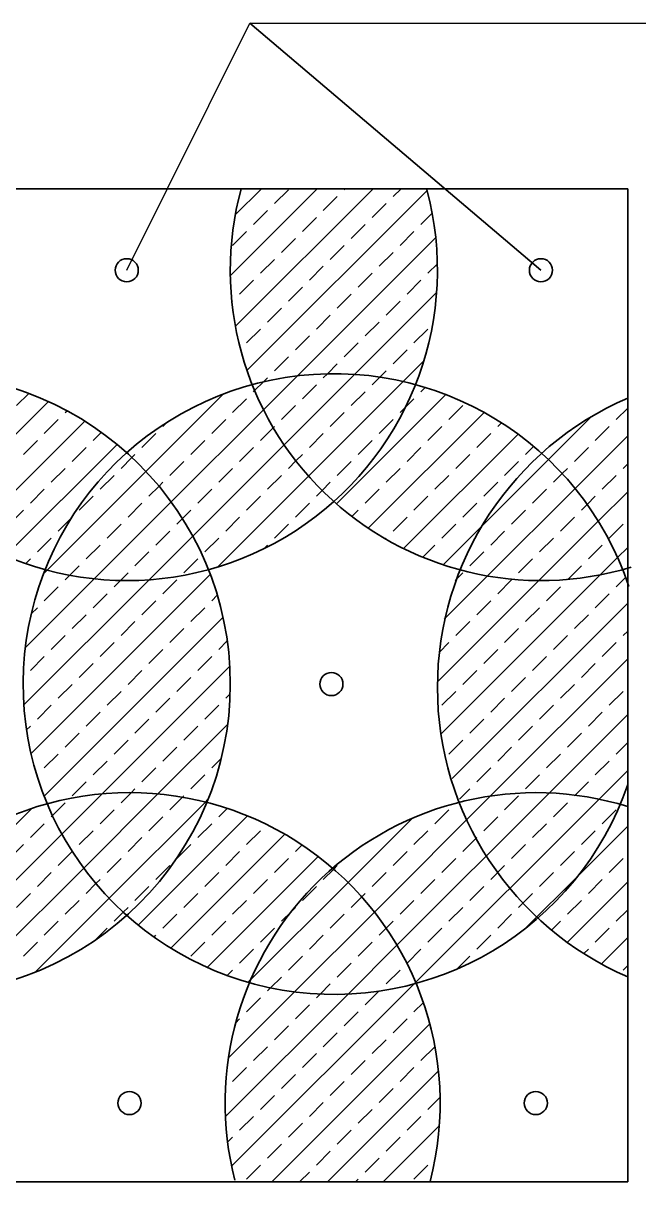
# Model space of a CAD drawing. Header units: millimetres. Extents: x 5763 to 12018931, y 39842 to 3600577.
# Drawn here: x 513767 to 520900, y 210171 to 223611 of the extents above; entities that cross this region are included whole.
import ezdxf

# ---------------------------------------------------------------- set-up
doc = ezdxf.new("R2010")
doc.units = ezdxf.units.MM
doc.layers.add('1serv', color=7, linetype='Continuous')

msp = doc.modelspace()

# ---------------------------------------------------------------- linework, layer by layer
at = {"color": 0, "lineweight": 35}
for p, q in [((510212.47975, 221691.39176), (520772.47975, 221691.39176)), ((520772.47975, 221691.39176), (520772.47975, 210171.39176)), ((520772.47975, 210171.39176), (510212.47975, 210171.39176))]:
    msp.add_line(p, q, dxfattribs=at)
for centre, radius in [((514966.64368, 220745.55579), 134.16408), ((519766.64368, 220745.55579), 134.16408), ((512566.64368, 215945.55579), 3600), ((517338.31581, 215945.55579), 134.16408), ((514998.31581, 211085.55579), 134.16408), ((519706.64368, 211085.55579), 134.16408)]:
    msp.add_circle(centre, radius, dxfattribs=at)
for centre, radius, start, end in [((514966.64368, 220745.55579), 3600, 165.097800888, 15.016540919), ((519766.64368, 220745.55579), 3600, 164.853572089, 286.882842483), ((517366.64368, 215945.55579), 3600, 18.291862369, 341.096500455), ((522225.143, 215905.89261), 3658.16529, 113.397109396, 246.602890589), ((514998.31581, 211085.55579), 3600, 345.338556229, 194.710455543), ((519706.64368, 211085.55579), 3600, 72.778555238, 194.424343919)]:
    msp.add_arc(centre, radius, start, end, dxfattribs=at)
at = {"layer": '1serv', "color": 0, "lineweight": 25, "ltscale": 100}
for p, q in [((514966.64368, 220745.55579), (516392.47975, 223611.39176)), ((516392.47975, 223611.39176), (528451.36635, 223611.39176)), ((519766.64368, 220745.55579), (516392.47975, 223611.39176)), ((516392.47975, 223611.39176), (519766.64368, 220745.55579)), ((516167.17505, 220683.70496), (517174.86185, 221691.39176)), ((516224.32991, 221387.43827), (516528.28341, 221691.39176)), ((516225.77848, 220095.72996), (517821.44029, 221691.39176)), ((516359.55025, 219582.92329), (518446.07282, 221669.44586)), ((516678.64206, 221518.46105), (516840.28667, 221680.10566)), ((517486.86511, 221680.10566), (517498.15121, 221691.39176)), ((518052.62124, 221599.28336), (518144.72965, 221691.39176)), ((517244.39819, 221437.63875), (517406.0428, 221599.28336)), ((517810.15433, 221356.81644), (517971.79894, 221518.46105)), ((516436.17514, 221275.99414), (516597.81975, 221437.63875)), ((517001.93128, 221195.17183), (517163.57589, 221356.81644)), ((518375.91046, 221275.99414), (518505.60231, 221405.68598)), ((517567.68741, 221114.34953), (517729.33202, 221275.99414)), ((516193.70823, 221033.52722), (516355.35284, 221195.17183)), ((516759.46436, 220952.70492), (516921.10897, 221114.34953)), ((516943.8477, 219520.6423), (518546.74535, 221123.53995)), ((518133.44355, 221033.52722), (518295.08816, 221195.17183)), ((517325.2205, 220871.88261), (517486.86511, 221033.52722)), ((516516.99745, 220710.238), (516678.64206, 220871.88261)), ((517890.97663, 220791.06031), (518052.62124, 220952.70492)), ((518456.73277, 220710.238), (518565.88642, 220819.39165)), ((517082.75358, 220629.4157), (517244.39819, 220791.06031)), ((517648.50972, 220548.59339), (517810.15433, 220710.238)), ((516274.53053, 220467.77109), (516436.17514, 220629.4157)), ((518214.26585, 220467.77109), (518375.91046, 220629.4157)), ((516840.28667, 220386.94878), (517001.93128, 220548.59339)), ((517406.0428, 220306.12648), (517567.68741, 220467.77109)), ((517607.28764, 219537.50379), (518557.39043, 220487.60659)), ((516185.39153, 220378.63209), (516193.70823, 220386.94878)), ((516597.81975, 220144.48187), (516759.46436, 220306.12648)), ((517971.79894, 220225.30417), (518133.44355, 220386.94878)), ((517163.57589, 220063.65956), (517325.2205, 220225.30417)), ((516355.35284, 219902.01495), (516516.99745, 220063.65956)), ((517729.33202, 219982.83726), (517890.97663, 220144.48187)), ((518295.08816, 219902.01495), (518456.73277, 220063.65956)), ((516921.10897, 219821.19265), (517082.75358, 219982.83726)), ((517486.86511, 219740.37034), (517648.50972, 219902.01495)), ((518052.62124, 219659.54804), (518214.26585, 219821.19265)), ((516678.64206, 219578.72573), (516840.28667, 219740.37034)), ((517291.26123, 219544.76646), (517406.0428, 219659.54804)), ((518170.92523, 219454.56294), (518409.32357, 219692.96129)), ((516550.74301, 219127.5376), (516943.8477, 219520.6423)), ((516552.11475, 219452.19843), (516597.81975, 219497.90343)), ((516790.24074, 218720.45689), (517607.28764, 219537.50379)), ((517244.39819, 219497.90343), (517291.26123, 219544.76646)), ((517810.15433, 219417.08112), (517899.04337, 219505.97017)), ((517899.04337, 219505.97017), (517971.79894, 219578.72573)), ((516436.17514, 219336.25882), (516448.67058, 219348.75426)), ((516448.67058, 219348.75426), (516552.11475, 219452.19843)), ((517001.93128, 219255.43651), (517163.57589, 219417.08112)), ((517073.2603, 218356.89801), (518170.92523, 219454.56294)), ((518375.91046, 219336.25882), (518425.85675, 219386.2051)), ((512747.65093, 217910.75929), (514058.6934, 219221.80176)), ((513688.21677, 219174.61421), (513830.14645, 219316.54389)), ((515188.80939, 218412.18243), (516087.12394, 219310.49698)), ((516193.70823, 219093.7919), (516355.35284, 219255.43651)), ((517397.7307, 218034.78997), (518665.87583, 219302.9351)), ((517567.68741, 219174.61421), (517729.33202, 219336.25882)), ((518197.72897, 219158.07732), (518295.08816, 219255.43651)), ((514253.9729, 219093.7919), (514274.72212, 219114.54112)), ((515481.49477, 218058.28936), (516550.74301, 219127.5376)), ((516759.46436, 219012.9696), (516921.10897, 219174.61421)), ((517325.2205, 218932.14729), (517486.86511, 219093.7919)), ((517763.71076, 217754.1916), (519106.64517, 219097.126)), ((518133.44355, 219093.7919), (518197.72897, 219158.07732)), ((518699.19968, 219012.9696), (518860.84429, 219174.61421)), ((520638.93501, 219012.9696), (520772.47975, 219146.51434)), ((513131.7452, 217648.27512), (514479.05553, 218995.58545)), ((514011.50599, 218851.32499), (514173.1506, 219012.9696)), ((515385.48518, 218932.14729), (515439.87275, 218986.53487)), ((515951.24131, 218851.32499), (516112.88592, 219012.9696)), ((517890.97663, 218851.32499), (518052.62124, 219012.9696)), ((519264.95582, 218932.14729), (519309.25127, 218976.44274)), ((519852.33356, 218549.65752), (520348.98092, 219046.30487)), ((514577.26212, 218770.50268), (514672.29009, 218865.53065)), ((515143.01826, 218689.68038), (515304.66287, 218851.32499)), ((516516.99745, 218770.50268), (516664.82828, 218918.33352)), ((516664.82828, 218918.33352), (516678.64206, 218932.14729)), ((517082.75358, 218689.68038), (517244.39819, 218851.32499)), ((518173.40471, 217517.3071), (519500.83236, 218844.73475)), ((518456.73277, 218770.50268), (518618.37738, 218932.14729)), ((519022.4889, 218689.68038), (519184.13351, 218851.32499)), ((520162.57611, 218213.32162), (520772.47975, 218823.22526)), ((520396.46809, 218770.50268), (520558.1127, 218932.14729)), ((513561.25804, 217431.20952), (514854.84065, 218724.79213)), ((513769.03907, 218608.85807), (513930.68368, 218770.50268)), ((514334.79521, 218528.03577), (514496.43982, 218689.68038)), ((515708.7744, 218608.85807), (515870.41901, 218770.50268)), ((515731.34409, 217661.56025), (516790.24074, 218720.45689)), ((516274.53053, 218528.03577), (516436.17514, 218689.68038)), ((517648.50972, 218608.85807), (517810.15433, 218770.50268)), ((518214.26585, 218528.03577), (518375.91046, 218689.68038)), ((519588.24504, 218608.85807), (519681.77924, 218702.39227)), ((520154.00118, 218528.03577), (520315.64579, 218689.68038)), ((514900.55134, 218447.21346), (515026.97091, 218573.63302)), ((515026.97091, 218573.63302), (515062.19595, 218608.85807)), ((516926.49315, 218533.41995), (517001.93128, 218608.85807)), ((518631.78645, 217329.1104), (519852.33356, 218549.65752)), ((518780.02199, 218447.21346), (518941.6666, 218608.85807)), ((514042.75361, 217266.12665), (515188.80939, 218412.18243)), ((514092.32829, 218285.56885), (514253.9729, 218447.21346)), ((515466.30748, 218366.39116), (515627.95209, 218528.03577)), ((516032.06362, 218285.56885), (516193.70823, 218447.21346)), ((516840.28667, 218447.21346), (516926.49315, 218533.41995)), ((517406.0428, 218366.39116), (517567.68741, 218528.03577)), ((517971.79894, 218285.56885), (518133.44355, 218447.21346)), ((519345.77812, 218366.39116), (519507.42273, 218528.03577)), ((520012.60486, 218386.63945), (520073.17887, 218447.21346)), ((520719.75731, 218447.21346), (520772.47975, 218499.9359)), ((514658.08443, 218204.74655), (514819.72904, 218366.39116)), ((515340.35875, 218240.44243), (515385.48518, 218285.56885)), ((516019.23818, 217302.8759), (517073.2603, 218356.89801)), ((516597.81975, 218204.74655), (516759.46436, 218366.39116)), ((517230.35807, 218190.70642), (517325.2205, 218285.56885)), ((518537.55507, 218204.74655), (518699.19968, 218366.39116)), ((519103.31121, 218123.92424), (519264.95582, 218285.56885)), ((519911.53426, 218285.56885), (520012.60486, 218386.63945)), ((520477.2904, 218204.74655), (520638.93501, 218366.39116)), ((513849.86138, 218043.10194), (514011.50599, 218204.74655)), ((515223.84056, 218123.92424), (515340.35875, 218240.44243)), ((515789.5967, 218043.10194), (515951.24131, 218204.74655)), ((517163.57589, 218123.92424), (517230.35807, 218190.70642)), ((517729.33202, 218043.10194), (517890.97663, 218204.74655)), ((519148.31009, 217199.0556), (520162.57611, 218213.32162)), ((519669.06734, 218043.10194), (519830.71195, 218204.74655)), ((520430.90811, 217835.07518), (520772.47975, 218176.64681)), ((514415.61751, 217962.27963), (514577.26212, 218123.92424)), ((514588.65952, 217165.45412), (515481.49477, 218058.28936)), ((514981.37365, 217881.45733), (515143.01826, 218043.10194)), ((516355.35284, 217962.27963), (516516.99745, 218123.92424)), ((516921.10897, 217881.45733), (517082.75358, 218043.10194)), ((518295.08816, 217962.27963), (518456.73277, 218123.92424)), ((518860.84429, 217881.45733), (519022.4889, 218043.10194)), ((520234.82348, 217962.27963), (520302.10386, 218029.56001)), ((520302.10386, 218029.56001), (520396.46809, 218123.92424)), ((513607.39446, 217800.63502), (513769.03907, 217962.27963)), ((514173.1506, 217719.81271), (514325.6646, 217872.32672)), ((514325.6646, 217872.32672), (514334.79521, 217881.45733)), ((515547.12979, 217800.63502), (515611.95962, 217865.46486)), ((515611.95962, 217865.46486), (515708.7744, 217962.27963)), ((516112.88592, 217719.81271), (516274.53053, 217881.45733)), ((517575.44845, 217889.21837), (517648.50972, 217962.27963)), ((518052.62124, 217719.81271), (518214.26585, 217881.45733)), ((519426.60043, 217800.63502), (519588.24504, 217962.27963)), ((519992.35657, 217719.81271), (520154.00118, 217881.45733)), ((514738.90673, 217638.99041), (514900.55134, 217800.63502)), ((516678.64206, 217638.99041), (516840.28667, 217800.63502)), ((518618.37738, 217638.99041), (518780.02199, 217800.63502)), ((519741.47669, 217145.64376), (520430.90811, 217835.07518)), ((520558.1127, 217638.99041), (520719.75731, 217800.63502)), ((513930.68368, 217477.3458), (514092.32829, 217638.99041)), ((515224.59288, 217154.80904), (515731.34409, 217661.56025)), ((515304.66287, 217558.1681), (515466.30748, 217719.81271)), ((515870.41901, 217477.3458), (516032.06362, 217638.99041)), ((517962.86028, 217630.05175), (517971.79894, 217638.99041)), ((519184.13351, 217558.1681), (519345.77812, 217719.81271)), ((519749.88965, 217477.3458), (519911.53426, 217638.99041)), ((514496.43982, 217396.52349), (514658.08443, 217558.1681)), ((515062.19595, 217315.70119), (515223.84056, 217477.3458)), ((516554.12215, 217514.4705), (516597.81975, 217558.1681)), ((518396.05575, 217416.66878), (518537.55507, 217558.1681)), ((518941.6666, 217315.70119), (519103.31121, 217477.3458)), ((520315.64579, 217396.52349), (520477.2904, 217558.1681)), ((520654.42452, 217412.01315), (520772.47975, 217530.06837)), ((513794.91706, 217341.57918), (513849.86138, 217396.52349)), ((515627.95209, 217234.87888), (515789.5967, 217396.52349)), ((519507.42273, 217234.87888), (519669.06734, 217396.52349)), ((520454.24287, 217211.8315), (520654.42452, 217412.01315)), ((513857.63653, 215141.27424), (515934.29301, 217217.93073)), ((514001.70249, 217225.07553), (514042.75361, 217266.12665)), ((514253.9729, 217154.05658), (514306.51349, 217206.59716)), ((514306.51349, 217206.59716), (514415.61751, 217315.70119)), ((514892.80782, 217146.31305), (514981.37365, 217234.87888)), ((518612.87535, 215370.46397), (520454.24287, 217211.8315)), ((518645.85882, 216696.60433), (519148.31009, 217199.0556)), ((518773.08411, 217147.11871), (518860.84429, 217234.87888)), ((520078.18356, 217159.06127), (520234.82348, 217315.70119)), ((513774.69568, 215704.91183), (515224.59288, 217154.80904)), ((513791.55717, 216368.35177), (514588.65952, 217165.45412)), ((514011.50599, 216911.58966), (514173.1506, 217073.23427)), ((514819.72904, 217073.23427), (514892.80782, 217146.31305)), ((515385.48518, 216992.41197), (515547.12979, 217154.05658)), ((518566.7329, 215970.89997), (519741.47669, 217145.64376)), ((519264.95582, 216992.41197), (519426.60043, 217154.05658)), ((519830.71195, 216911.58966), (519992.35657, 217073.23427)), ((520073.17887, 217154.05658), (520078.18356, 217159.06127)), ((520638.93501, 217073.23427), (520747.6638, 217181.96307)), ((514577.26212, 216830.76736), (514738.90673, 216992.41197)), ((515951.24131, 216911.58966), (516015.9339, 216976.28225)), ((520396.46809, 216830.76736), (520558.1127, 216992.41197)), ((513860.00104, 216760.08472), (513930.68368, 216830.76736)), ((515143.01826, 216749.94505), (515304.66287, 216911.58966)), ((515708.7744, 216669.12275), (515870.41901, 216830.76736)), ((518737.7801, 214848.79029), (520772.47975, 216883.48993)), ((519022.4889, 216749.94505), (519184.13351, 216911.58966)), ((519588.24504, 216669.12275), (519749.88965, 216830.76736)), ((514009.26437, 214646.32365), (516082.46188, 216719.52116)), ((514334.79521, 216588.30044), (514496.43982, 216749.94505)), ((514900.55134, 216507.47814), (515062.19595, 216669.12275)), ((518780.02199, 216507.47814), (518941.6666, 216669.12275)), ((520154.00118, 216588.30044), (520315.64579, 216749.94505)), ((515466.30748, 216426.65583), (515627.95209, 216588.30044)), ((519345.77812, 216426.65583), (519507.42273, 216588.30044)), ((520719.75731, 216507.47814), (520772.47975, 216560.20057)), ((514092.32829, 216345.83353), (514253.9729, 216507.47814)), ((514658.08443, 216265.01122), (514819.72904, 216426.65583)), ((516032.06362, 216345.83353), (516131.7565, 216445.52641)), ((518585.43359, 216312.88974), (518699.19968, 216426.65583)), ((519911.53426, 216345.83353), (520073.17887, 216507.47814)), ((520477.2904, 216265.01122), (520638.93501, 216426.65583)), ((513849.86138, 216103.36661), (514011.50599, 216265.01122)), ((515223.84056, 216184.18892), (515385.48518, 216345.83353)), ((515789.5967, 216103.36661), (515951.24131, 216265.01122)), ((519103.31121, 216184.18892), (519264.95582, 216345.83353)), ((519669.06734, 216103.36661), (519830.71195, 216265.01122)), ((514415.61751, 216022.54431), (514577.26212, 216184.18892)), ((514681.06918, 214671.55001), (516160.76284, 216151.24367)), ((519182.80858, 214647.24033), (520772.47975, 216236.91149)), ((520234.82348, 216022.54431), (520396.46809, 216184.18892)), ((513767.43301, 216020.93824), (513769.03907, 216022.54431)), ((514981.37365, 215941.722), (515143.01826, 216103.36661)), ((515547.12979, 215860.8997), (515708.7744, 216022.54431)), ((518860.84429, 215941.722), (519022.4889, 216103.36661)), ((519426.60043, 215860.8997), (519588.24504, 216022.54431)), ((514173.1506, 215780.07739), (514334.79521, 215941.722)), ((514738.90673, 215699.25509), (514900.55134, 215860.8997)), ((518618.37738, 215699.25509), (518780.02199, 215860.8997)), ((519992.35657, 215780.07739), (520154.00118, 215941.722)), ((520558.1127, 215699.25509), (520719.75731, 215860.8997)), ((515304.66287, 215618.43278), (515466.30748, 215780.07739)), ((516112.88592, 215780.07739), (516164.8537, 215832.04518)), ((519184.13351, 215618.43278), (519345.77812, 215780.07739)), ((513930.68368, 215537.61048), (514092.32829, 215699.25509)), ((514496.43982, 215456.78817), (514658.08443, 215618.43278)), ((515870.41901, 215537.61048), (516032.06362, 215699.25509)), ((519749.88965, 215537.61048), (519911.53426, 215699.25509)), ((519864.25082, 214682.10413), (520772.47975, 215590.33305)), ((520315.64579, 215456.78817), (520477.2904, 215618.43278)), ((513806.2293, 215413.1561), (513849.86138, 215456.78817)), ((515062.19595, 215375.96587), (515223.84056, 215537.61048)), ((515326.64949, 214670.55188), (516136.46106, 215480.36345)), ((515627.95209, 215295.14356), (515789.5967, 215456.78817)), ((518941.6666, 215375.96587), (519103.31121, 215537.61048)), ((519507.42273, 215295.14356), (519669.06734, 215456.78817)), ((514253.9729, 215214.32126), (514415.61751, 215375.96587)), ((520073.17887, 215214.32126), (520234.82348, 215375.96587)), ((514819.72904, 215133.49895), (514981.37365, 215295.14356)), ((515385.48518, 215052.67665), (515547.12979, 215214.32126)), ((518699.19968, 215133.49895), (518860.84429, 215295.14356)), ((519264.95582, 215052.67665), (519426.60043, 215214.32126)), ((520638.93501, 215133.49895), (520772.47975, 215267.04369)), ((514011.50599, 214971.85434), (514173.1506, 215133.49895)), ((514577.26212, 214891.03204), (514738.90673, 215052.67665)), ((515951.24131, 214971.85434), (516061.58473, 215082.19776)), ((519830.71195, 214971.85434), (519992.35657, 215133.49895)), ((520396.46809, 214891.03204), (520558.1127, 215052.67665)), ((515143.01826, 214810.20973), (515304.66287, 214971.85434)), ((519022.4889, 214810.20973), (519184.13351, 214971.85434)), ((520439.00113, 214610.276), (520772.47975, 214943.75461)), ((513925.99437, 214886.34273), (513930.68368, 214891.03204)), ((514334.79521, 214648.56512), (514496.43982, 214810.20973)), ((515708.7744, 214729.38743), (515870.41901, 214891.03204)), ((519588.24504, 214729.38743), (519749.88965, 214891.03204)), ((520162.06847, 214656.63241), (520315.64579, 214810.20973)), ((514215.07347, 214205.5543), (514681.06918, 214671.55001)), ((514467.46472, 213811.36711), (515326.64949, 214670.55188)), ((514900.55134, 214567.74282), (515018.3088, 214685.50027)), ((515018.3088, 214685.50027), (515062.19595, 214729.38743)), ((515612.21349, 214632.82652), (515627.95209, 214648.56512)), ((517836.18533, 213300.61708), (519182.80858, 214647.24033)), ((518098.19968, 212916.05298), (519864.25082, 214682.10413)), ((518823.18569, 214610.90652), (518941.6666, 214729.38743)), ((519345.77812, 214486.92051), (519507.42273, 214648.56512)), ((520154.00118, 214648.56512), (520162.06847, 214656.63241)), ((512819.76067, 213456.81994), (513865.6785, 214502.73777)), ((514105.98117, 214419.75109), (514253.9729, 214567.74282)), ((514762.54195, 213459.86591), (515878.87795, 214576.2019)), ((515466.30748, 214486.92051), (515612.21349, 214632.82652)), ((515878.87795, 214576.2019), (515907.77925, 214605.1032)), ((516032.06362, 214406.09821), (516129.26293, 214503.29753)), ((518314.74476, 212486.01963), (520439.00113, 214610.276)), ((519911.53426, 214406.09821), (520073.17887, 214567.74282)), ((514092.32829, 214406.09821), (514105.98117, 214419.75109)), ((514658.08443, 214325.2759), (514819.72904, 214486.92051)), ((515098.87785, 213149.62336), (516365.21404, 214415.95955)), ((515223.84056, 214244.4536), (515385.48518, 214406.09821)), ((517531.98737, 213642.99756), (518279.64306, 214390.65324)), ((518537.55507, 214325.2759), (518699.19968, 214486.92051)), ((519103.31121, 214244.4536), (519264.95582, 214406.09821)), ((520477.2904, 214325.2759), (520638.93501, 214486.92051)), ((513849.86138, 214163.63129), (514011.50599, 214325.2759)), ((514415.61751, 214082.80899), (514577.26212, 214244.4536)), ((515789.5967, 214163.63129), (515951.24131, 214325.2759)), ((516355.35284, 214082.80899), (516516.99745, 214244.4536)), ((518295.08816, 214082.80899), (518456.73277, 214244.4536)), ((519669.06734, 214163.63129), (519830.71195, 214325.2759)), ((520199.8985, 213724.59492), (520772.47975, 214297.17617)), ((520234.82348, 214082.80899), (520396.46809, 214244.4536)), ((513100.75824, 213091.23907), (514215.07347, 214205.5543)), ((514981.37365, 214001.98668), (515143.01826, 214163.63129)), ((515477.12429, 212881.29136), (516798.80036, 214202.96743)), ((518860.84429, 214001.98668), (519022.4889, 214163.63129)), ((513607.39446, 213921.16438), (513769.03907, 214082.80899)), ((514173.1506, 213840.34207), (514334.79521, 214001.98668)), ((515547.12979, 213921.16438), (515708.7744, 214082.80899)), ((516112.88592, 213840.34207), (516274.53053, 214001.98668)), ((516921.10897, 214001.98668), (516998.12888, 214079.00659)), ((518052.62124, 213840.34207), (518214.26585, 214001.98668)), ((519426.60043, 213921.16438), (519588.24504, 214082.80899)), ((519992.35657, 213840.34207), (520154.00118, 214001.98668)), ((514738.90673, 213759.51977), (514900.55134, 213921.16438)), ((515304.66287, 213678.69746), (515466.30748, 213840.34207)), ((515900.18632, 212657.77495), (517186.5634, 213944.15203)), ((516678.64206, 213759.51977), (516840.28667, 213921.16438)), ((517364.44903, 213798.74829), (517406.0428, 213840.34207)), ((518618.37738, 213759.51977), (518780.02199, 213921.16438)), ((519184.13351, 213678.69746), (519345.77812, 213840.34207)), ((520558.1127, 213759.51977), (520719.75731, 213921.16438)), ((513338.10545, 212682.00785), (514467.46472, 213811.36711)), ((513930.68368, 213597.87516), (514092.32829, 213759.51977)), ((515870.41901, 213597.87516), (516032.06362, 213759.51977)), ((517244.39819, 213678.69746), (517364.44903, 213798.74829)), ((517810.15433, 213597.87516), (517971.79894, 213759.51977)), ((519587.60455, 213112.30097), (520199.8985, 213724.59492)), ((519749.88965, 213597.87516), (519911.53426, 213759.51977)), ((514496.43982, 213517.05285), (514609.8072, 213630.42023)), ((514609.8072, 213630.42023), (514658.08443, 213678.69746)), ((515062.19595, 213436.23055), (515223.84056, 213597.87516)), ((516401.54623, 212512.55641), (517531.98737, 213642.99756)), ((516436.17514, 213517.05285), (516597.81975, 213678.69746)), ((517001.93128, 213436.23055), (517163.57589, 213597.87516)), ((518375.91046, 213517.05285), (518537.55507, 213678.69746)), ((518941.6666, 213436.23055), (519103.31121, 213597.87516)), ((520071.06603, 212949.18401), (520772.47975, 213650.59773)), ((520315.64579, 213517.05285), (520477.2904, 213678.69746)), ((513688.21677, 213355.40824), (513849.86138, 213517.05285)), ((513907.09627, 212604.42022), (514762.54195, 213459.86591)), ((514253.9729, 213274.58594), (514415.61751, 213436.23055)), ((515627.95209, 213355.40824), (515789.5967, 213517.05285)), ((516193.70823, 213274.58594), (516355.35284, 213436.23055)), ((517567.68741, 213355.40824), (517689.25072, 213476.97154)), ((517689.25072, 213476.97154), (517729.33202, 213517.05285)), ((518133.44355, 213274.58594), (518295.08816, 213436.23055)), ((519507.42273, 213355.40824), (519669.06734, 213517.05285)), ((520073.17887, 213274.58594), (520234.82348, 213436.23055)), ((514819.72904, 213193.76363), (514925.56002, 213299.59461)), ((514925.56002, 213299.59461), (514981.37365, 213355.40824)), ((516759.46436, 213193.76363), (516877.67755, 213311.97682)), ((516877.67755, 213311.97682), (516921.10897, 213355.40824)), ((516910.18005, 212374.6118), (517836.18533, 213300.61708)), ((518699.19968, 213193.76363), (518860.84429, 213355.40824)), ((520638.93501, 213193.76363), (520772.47975, 213327.30837)), ((514011.50599, 213032.11902), (514173.1506, 213193.76363)), ((515385.48518, 213112.94132), (515547.12979, 213274.58594)), ((515951.24131, 213032.11902), (516112.88592, 213193.76363)), ((517325.2205, 213112.94132), (517486.86511, 213274.58594)), ((517972.60926, 213113.75165), (518052.62124, 213193.76363)), ((519264.95582, 213112.94132), (519426.60043, 213274.58594)), ((519889.22806, 213090.63512), (519992.35657, 213193.76363)), ((514602.39167, 212976.42626), (514738.90673, 213112.94132)), ((515282.63947, 213010.09562), (515304.66287, 213032.11902)), ((516516.99745, 212951.29671), (516678.64206, 213112.94132)), ((517082.75358, 212870.47441), (517244.39819, 213032.11902)), ((517890.97663, 213032.11902), (517972.60926, 213113.75165)), ((518456.73277, 212951.29671), (518618.37738, 213112.94132)), ((519022.4889, 212870.47441), (519184.13351, 213032.11902)), ((520396.46809, 212951.29671), (520558.1127, 213112.94132)), ((513769.03907, 212789.6521), (513930.68368, 212951.29671)), ((515708.7744, 212789.6521), (515870.41901, 212951.29671)), ((517531.47813, 212349.33143), (518098.19968, 212916.05298)), ((517648.50972, 212789.6521), (517810.15433, 212951.29671)), ((520466.59797, 212698.13752), (520772.47975, 213004.01929)), ((516274.53053, 212708.8298), (516436.17514, 212870.47441)), ((516840.28667, 212628.00749), (517001.93128, 212789.6521)), ((518214.26585, 212708.8298), (518375.91046, 212870.47441)), ((518791.58405, 212639.56956), (518941.6666, 212789.6521)), ((520263.39318, 212818.22181), (520315.64579, 212870.47441)), ((516130.2364, 212564.53567), (516193.70823, 212628.00749)), ((517406.0428, 212547.18519), (517567.68741, 212708.8298)), ((517971.79894, 212466.36288), (518133.44355, 212628.00749)), ((520719.75731, 212628.00749), (520772.47975, 212680.72993)), ((516374.08054, 212485.09073), (516401.54623, 212512.55641)), ((516633.3164, 212421.03722), (516759.46436, 212547.18519)), ((516144.95914, 211609.39089), (516910.18005, 212374.6118)), ((516181.92347, 210353.19834), (518296.42011, 212467.69498)), ((516597.81975, 212385.54058), (516633.3164, 212421.03722)), ((517207.9144, 212349.05679), (517325.2205, 212466.36288)), ((517729.33202, 212223.89597), (517889.10561, 212383.66955)), ((517889.10561, 212383.66955), (517890.97663, 212385.54058)), ((518296.42011, 212467.69498), (518314.74476, 212486.01963)), ((516110.09534, 210927.94865), (517531.47813, 212349.33143)), ((516355.35284, 212143.07366), (516516.99745, 212304.71827)), ((516921.10897, 212062.25136), (517082.75358, 212223.89597)), ((517163.57589, 212304.71827), (517207.9144, 212349.05679)), ((518295.08816, 212143.07366), (518404.08277, 212252.06828)), ((517486.86511, 211981.42905), (517648.50972, 212143.07366)), ((516229.21088, 212016.93171), (516274.53053, 212062.25136)), ((516646.69534, 210171.39176), (518479.21088, 212003.9073)), ((516678.64206, 211819.78444), (516840.28667, 211981.42905)), ((518052.62124, 211900.60675), (518214.26585, 212062.25136)), ((517244.39819, 211738.96214), (517406.0428, 211900.60675)), ((517810.15433, 211658.13983), (517971.79894, 211819.78444)), ((516436.17514, 211577.31753), (516597.81975, 211738.96214)), ((518375.91046, 211577.31753), (518537.55507, 211738.96214)), ((517001.93128, 211496.49522), (517163.57589, 211658.13983)), ((517567.68741, 211415.67292), (517729.33202, 211577.31753)), ((516193.70823, 211334.85061), (516355.35284, 211496.49522)), ((516759.46436, 211254.02831), (516921.10897, 211415.67292)), ((517293.27378, 210171.39176), (518579.08125, 211457.19923)), ((518133.44355, 211334.85061), (518295.08816, 211496.49522)), ((517325.2205, 211173.206), (517486.86511, 211334.85061)), ((516110.47582, 211251.61821), (516112.88592, 211254.02831)), ((516516.99745, 211011.56139), (516678.64206, 211173.206)), ((517890.97663, 211092.3837), (518052.62124, 211254.02831)), ((518456.73277, 211011.56139), (518597.69292, 211152.52154)), ((517082.75358, 210930.73909), (517244.39819, 211092.3837)), ((517648.50972, 210849.91678), (517810.15433, 211011.56139)), ((516274.53053, 210769.09448), (516436.17514, 210930.73909)), ((518214.26585, 210769.09448), (518375.91046, 210930.73909)), ((516840.28667, 210688.27217), (517001.93128, 210849.91678)), ((517406.0428, 210607.44987), (517567.68741, 210769.09448)), ((517939.85222, 210171.39176), (518588.51182, 210820.05136)), ((516135.56706, 210630.131), (516193.70823, 210688.27217)), ((516597.81975, 210445.80526), (516759.46436, 210607.44987)), ((517971.79894, 210526.62756), (518133.44355, 210688.27217)), ((517163.57589, 210364.98295), (517325.2205, 210526.62756)), ((516355.35284, 210203.33834), (516516.99745, 210364.98295)), ((517729.33202, 210284.16065), (517890.97663, 210445.80526)), ((518295.08816, 210203.33834), (518456.73277, 210364.98295)), ((518537.55507, 210445.80526), (518541.77462, 210450.02481)), ((516969.9847, 210171.39176), (517082.75358, 210284.16065)), ((517616.56314, 210171.39176), (517648.50972, 210203.33834))]:
    msp.add_line(p, q, dxfattribs=at)

doc.saveas('drawing.dxf')
